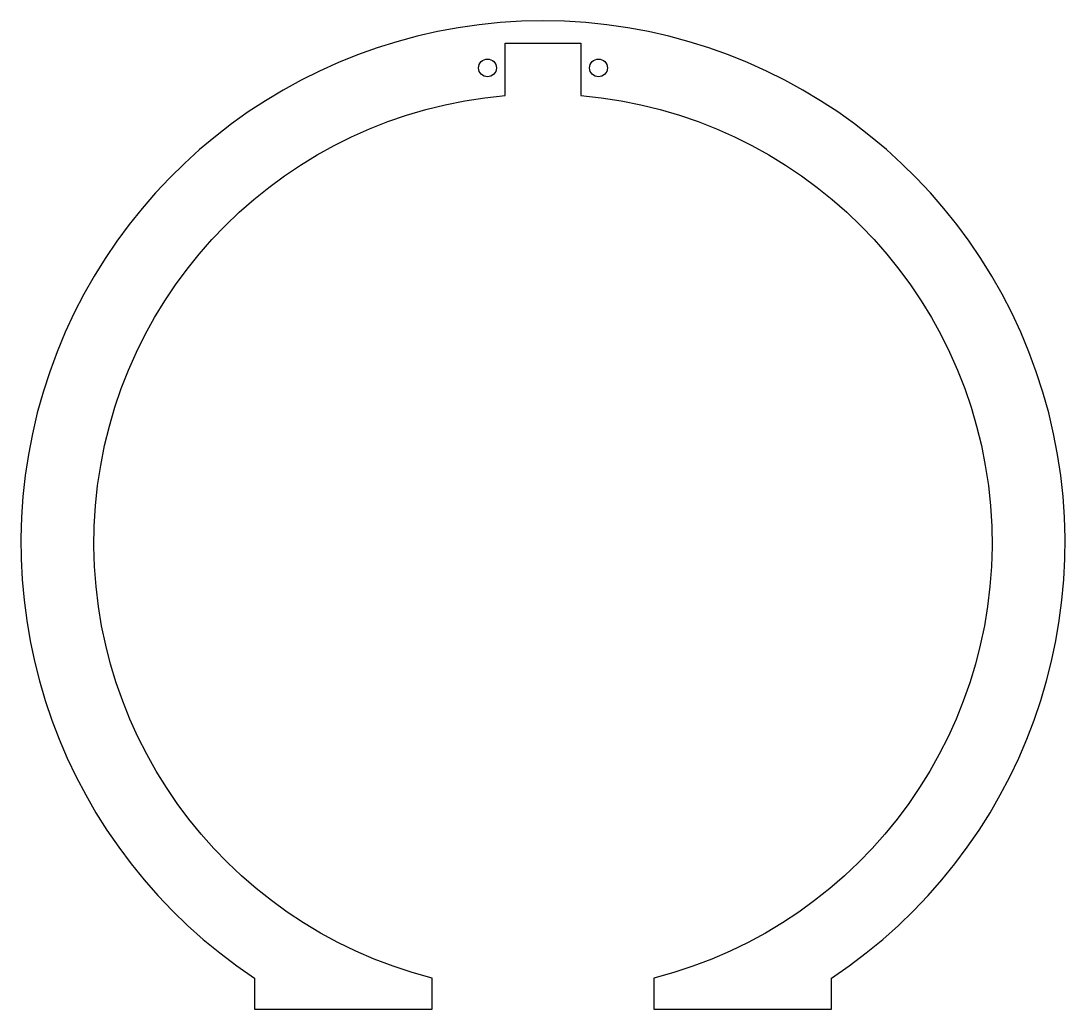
# Model space of a CAD drawing. Header units: millimetres. Extents: x -118 to 118, y -105 to 118.
import ezdxf

# ---------------------------------------------------------------- set-up
doc = ezdxf.new("R2010")
doc.units = ezdxf.units.MM
doc.layers.get('0').update_dxf_attribs({"linetype": 'CONTINUOUS'})

msp = doc.modelspace()

# ---------------------------------------------------------------- linework, layer by layer
msp.add_lwpolyline([(-8.5, 112.6), (8.5, 112.6), (8.5, 100.78, -0.845574), (25, -98), (25, -105), (65, -105), (65, -98, 3.316873), (-65, -98), (-65, -105), (-25, -105), (-25, -98, -0.845574), (-8.5, 100.78)], format="xyb", close=True)
for centre in [(-12.5, 107), (12.5, 107)]:
    msp.add_circle(centre, 2)

doc.saveas('drawing.dxf')
